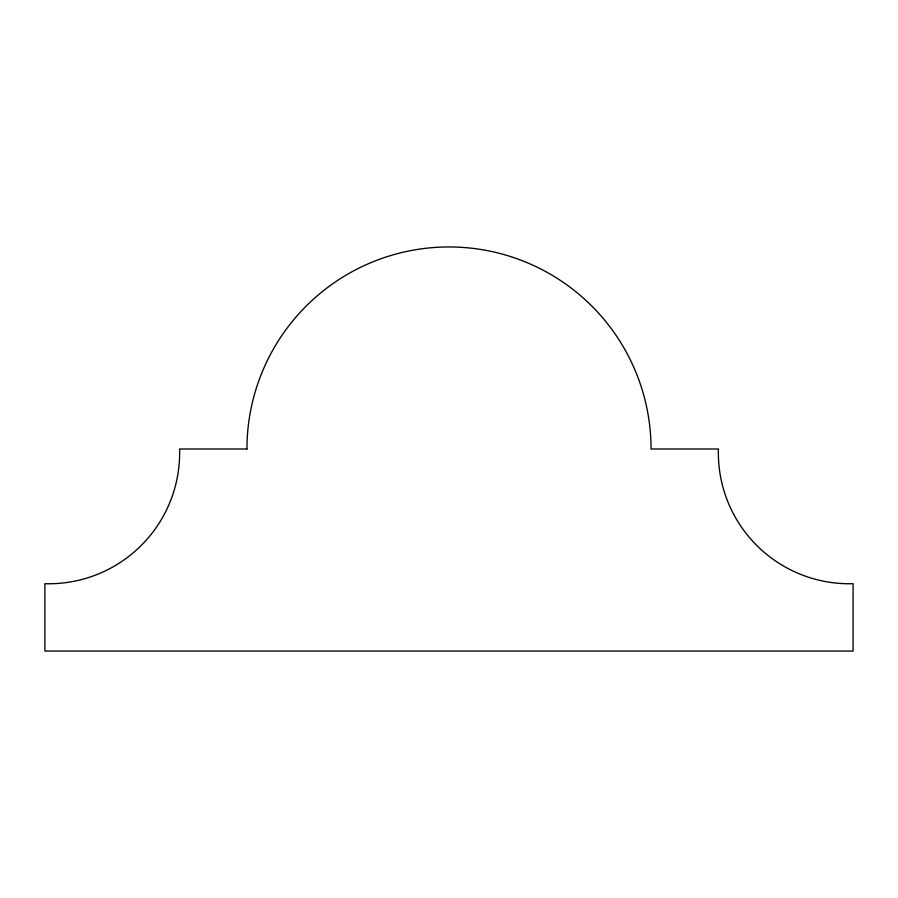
<?xml version="1.0" encoding="UTF-8"?>
<svg xmlns="http://www.w3.org/2000/svg" width="898" height="898" viewBox="0 0 898 898"><rect width="100%" height="100%" fill="white"/><g stroke="black" fill="none" stroke-linecap="round" stroke-linejoin="round"><path stroke-width="1.35" d="M246.95 449L179.6 449A130.985 130.985 0 0 1 44.9 583.7L44.9 651.05L853.1 651.05L853.1 583.7A130.985 130.985 0 0 1 718.4 449L651.05 449A202.05 202.05 0 0 0 449 246.95A202.05 202.05 0 0 0 246.95 449"/></g></svg>
